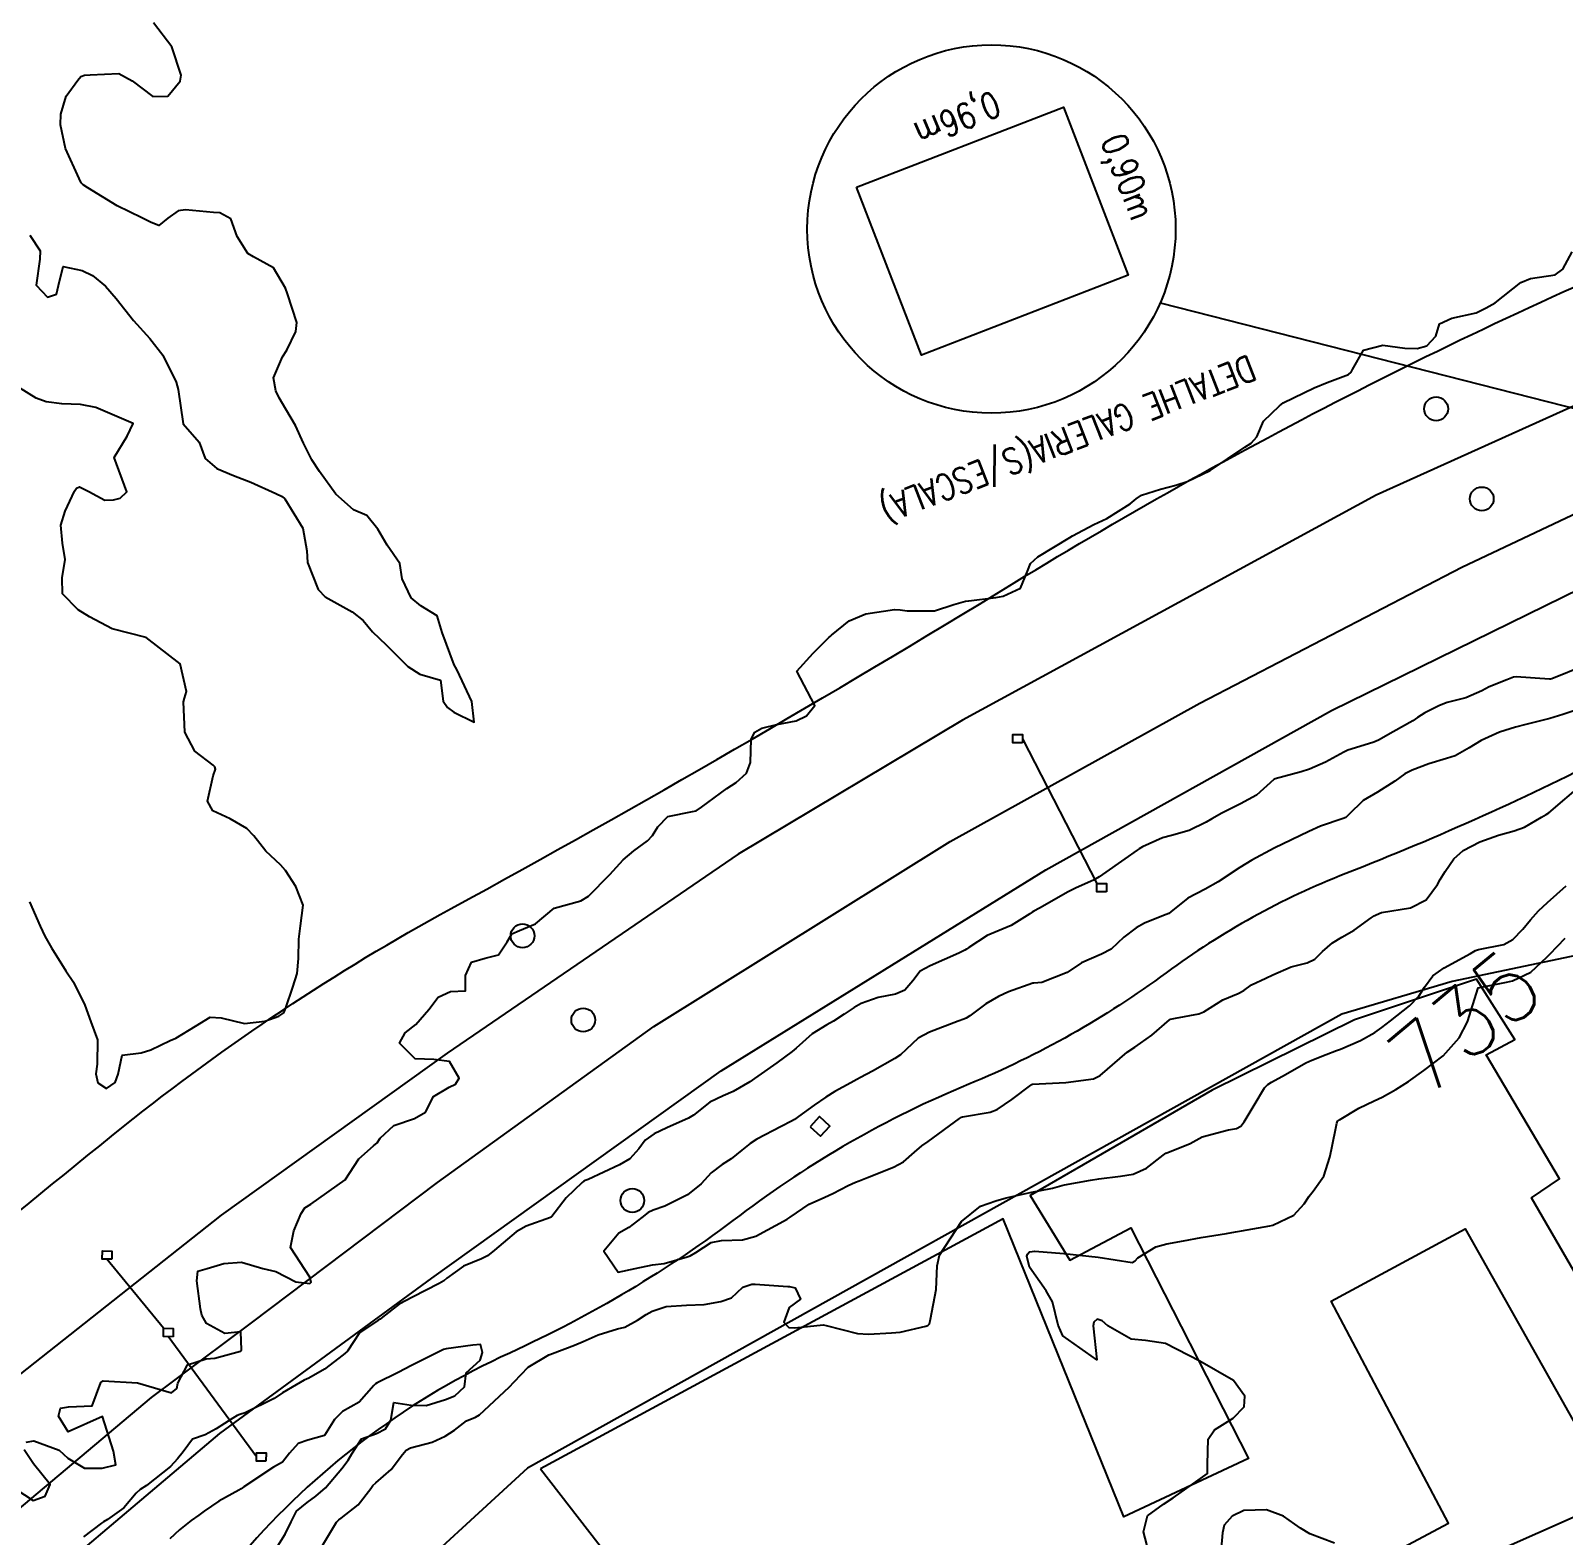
# Model space of a CAD drawing. Header units: metres. Extents: x 307586 to 320046, y 7427249 to 7434250.
# Drawn here: x 316232.5 to 316322, y 7432880.7 to 7432968.6 of the extents above; entities that cross this region are included whole.
import ezdxf
from ezdxf.enums import TextEntityAlignment as Align

# ---------------------------------------------------------------- set-up
doc = ezdxf.new("R2010")
doc.units = ezdxf.units.M
doc.header["$MEASUREMENT"] = 0
for name, color, linetype in [('Armario', 62, 'Continuous'), ('Cotas', 45, 'Continuous'), ('Curvas de Nivel 1m', 11, 'Continuous'), ('Curvas de Nivel 5m', 15, 'Continuous'), ('DETALHES', 45, 'Continuous'), ('Divisa', 42, 'FENCELINE2'), ('Edificações', 30, 'Continuous'), ('Hidrografia', 140, 'Continuous'), ('Linha Férrea', 20, 'Continuous'), ('Portico', 45, 'Continuous'), ('Postes', 20, 'Continuous'), ('TEXTO', 45, 'Continuous'), ('Vias Secundárias', 230, 'Continuous')]:
    doc.layers.add(name, color=color, linetype=linetype)
doc.styles.add('ROMANS', font='romans', dxfattribs={"height": 0.2})
doc.styles.add('Style-STANDARD', font='STANDARD.shx')
doc.linetypes.add('FENCELINE2', pattern='A,0.25,-0.1,[132,ltypeshp.shx,S=0.1,R=0,X=-0.1,Y=0],-0.1,1', length=1.45)

msp = doc.modelspace()

# ---------------------------------------------------------------- linework, layer by layer
at = {"layer": 'Armario'}
msp.add_lwpolyline([(316278.005, 7432904.575), (316278.611, 7432904.021), (316279.152, 7432904.613), (316278.545, 7432905.167)], close=True, dxfattribs=at)
at = {"layer": 'Curvas de Nivel 1m', "flags": 128}
for points, elevation in [([(316232.425, 7432956.629), (316233.047, 7432955.707), (316233.024, 7432955.233), (316232.813, 7432953.71), (316233.472, 7432953.003), (316233.995, 7432953.175), (316234.107, 7432953.694), (316234.386, 7432954.799), (316235.492, 7432954.567), (316236.091, 7432954.273), (316236.854, 7432953.659), (316237.472, 7432952.922), (316238.479, 7432951.64), (316239.442, 7432950.587), (316240.208, 7432949.622), (316240.984, 7432948.039), (316241.101, 7432947.613), (316241.383, 7432945.61), (316242.315, 7432944.538), (316242.678, 7432943.59), (316243.354, 7432942.997), (316244.319, 7432942.6), (316245.343, 7432942.209), (316246.79, 7432941.538), (316247.166, 7432941.367), (316247.33, 7432941.234), (316248.371, 7432939.519), (316248.605, 7432938.205), (316248.642, 7432937.516), (316249.267, 7432935.939), (316249.687, 7432935.506), (316251.254, 7432934.646), (316251.898, 7432934.129), (316252.448, 7432933.472), (316253.232, 7432932.702), (316254.512, 7432931.447), (316255.208, 7432930.997), (316256.422, 7432930.638), (316256.567, 7432929.419), (316256.818, 7432929.044), (316257.187, 7432928.783), (316258.383, 7432928.196), (316258.25, 7432929.399), (316257.395, 7432931.224), (316257.296, 7432931.409), (316257.215, 7432931.546), (316256.52, 7432933.421), (316256.222, 7432934.395), (316255.258, 7432934.983), (316254.709, 7432935.446), (316254.17, 7432936.555), (316254.037, 7432937.452), (316253.299, 7432938.534), (316252.763, 7432939.468), (316252.109, 7432940.266), (316251.324, 7432940.599), (316250.294, 7432941.5), (316249.353, 7432942.832), (316248.901, 7432943.515), (316248.407, 7432944.486), (316247.938, 7432945.524), (316247.392, 7432946.461), (316246.992, 7432947.129), (316246.802, 7432947.539), (316246.656, 7432948.3), (316247.182, 7432949.534), (316247.437, 7432949.92), (316247.974, 7432950.998), (316248.02, 7432951.524), (316247.478, 7432953.198), (316247.361, 7432953.532), (316246.665, 7432954.713), (316245.501, 7432955.359), (316245.17, 7432955.563), (316244.54, 7432956.543), (316244.168, 7432957.574), (316243.528, 7432957.923), (316243.161, 7432957.953), (316241.53, 7432958.104), (316241.091, 7432958.053), (316240.494, 7432957.62), (316239.959, 7432957.185), (316239.52, 7432957.362), (316238.979, 7432957.635), (316237.533, 7432958.347), (316235.825, 7432959.4), (316235.551, 7432959.575), (316235.441, 7432959.681), (316235.307, 7432959.931), (316234.511, 7432961.691), (316234.225, 7432963.062), (316234.243, 7432963.694), (316234.56, 7432964.744), (316235.239, 7432965.684), (316235.419, 7432965.888), (316235.626, 7432965.96), (316235.949, 7432965.998), (316237.627, 7432966.075), (316238.416, 7432965.642), (316239.614, 7432964.714), (316240.493, 7432964.742), (316241.207, 7432965.614), (316241.275, 7432965.965), (316240.73, 7432967.619), (316239.664, 7432969.018)], 733), ([(316232.215, 7432886.157), (316232.668, 7432886.242), (316234.138, 7432885.685), (316234.658, 7432885.234), (316235.633, 7432884.646), (316236.653, 7432884.648), (316237.463, 7432884.834), (316237.321, 7432885.643), (316236.683, 7432887.65), (316234.674, 7432886.771), (316234.111, 7432887.686), (316234.234, 7432888.14), (316234.691, 7432888.225), (316236.074, 7432888.278), (316236.587, 7432889.652), (316236.714, 7432889.75), (316238.713, 7432889.63), (316240.705, 7432889.05), (316241.016, 7432889.289), (316241.077, 7432889.596), (316241.643, 7432890.672), (316242.727, 7432891.029), (316243.229, 7432891.074), (316244.732, 7432891.48), (316244.796, 7432891.559), (316244.749, 7432892.609), (316243.814, 7432892.502), (316242.755, 7432893.082), (316242.481, 7432893.583), (316242.409, 7432893.941), (316242.189, 7432895.586), (316242.236, 7432896.138), (316242.79, 7432896.301), (316243.765, 7432896.598), (316244.8, 7432896.667), (316246.03, 7432896.306), (316246.792, 7432896.115), (316247.958, 7432895.518), (316248.782, 7432895.415), (316248.865, 7432895.509), (316248.787, 7432895.793), (316247.649, 7432897.522), (316247.853, 7432898.489), (316248.276, 7432899.516), (316248.5, 7432899.849), (316248.838, 7432900.053), (316250.853, 7432901.48), (316251.645, 7432902.699), (316252.507, 7432903.464), (316252.713, 7432903.634), (316252.888, 7432903.918), (316253.691, 7432904.656), (316254.899, 7432905.058), (316255.546, 7432905.43), (316256.001, 7432906.339), (316256.925, 7432906.892), (316257.281, 7432907.053), (316257.498, 7432907.404), (316256.943, 7432908.386), (316256.026, 7432908.506), (316254.944, 7432908.55), (316254.012, 7432909.449), (316254.341, 7432910.064), (316254.964, 7432910.541), (316255.742, 7432911.428), (316256.27, 7432912.135), (316256.989, 7432912.471), (316257.872, 7432912.519), (316257.872, 7432913.401), (316258.226, 7432914.182), (316259.013, 7432914.422), (316259.791, 7432914.606), (316260.298, 7432915.377), (316260.57, 7432915.834), (316261.033, 7432916.032), (316261.966, 7432916.429), (316263.053, 7432917.34), (316264.608, 7432917.774), (316265.06, 7432918.04), (316266.294, 7432919.302), (316267.082, 7432920.149), (316267.696, 7432920.675), (316268.493, 7432921.276), (316268.8, 7432921.571), (316269.105, 7432922.091), (316269.687, 7432922.692), (316271.119, 7432922.987), (316271.346, 7432923.02), (316271.657, 7432923.242), (316273.134, 7432924.319), (316273.675, 7432924.677), (316274.287, 7432925.209), (316274.515, 7432925.843), (316274.558, 7432927.206), (316274.77, 7432927.611), (316275.179, 7432927.839), (316276.048, 7432928.053), (316277.184, 7432928.274), (316277.793, 7432928.558), (316278.264, 7432929.159), (316277.213, 7432931.17), (316278.171, 7432932.219), (316279.103, 7432933.151), (316279.179, 7432933.215), (316279.244, 7432933.278), (316280.274, 7432934.118), (316281.257, 7432934.525), (316282.926, 7432934.772), (316283.26, 7432934.761), (316283.657, 7432934.698), (316285.259, 7432934.705), (316286.383, 7432935.063), (316287.061, 7432935.258), (316287.266, 7432935.284), (316288.832, 7432935.472), (316289.271, 7432935.558), (316290.272, 7432936.026), (316290.699, 7432937.016), (316290.856, 7432937.456), (316291.301, 7432937.85), (316293.171, 7432938.982), (316293.314, 7432939.07), (316294.555, 7432939.734), (316295.324, 7432940.095), (316296.685, 7432940.94), (316297.03, 7432941.242), (316297.341, 7432941.442), (316298.46, 7432941.805), (316299.35, 7432942.029), (316300.004, 7432942.252), (316301.363, 7432942.89), (316303.377, 7432944.249), (316303.755, 7432944.48), (316304.083, 7432944.853), (316304.478, 7432945.768), (316305.41, 7432946.671), (316305.5, 7432946.751), (316305.617, 7432946.837), (316307.422, 7432947.711), (316308.192, 7432948.035), (316309.43, 7432948.492), (316309.593, 7432948.626), (316309.67, 7432948.788), (316310.309, 7432949.917), (316311.447, 7432950.212), (316312.728, 7432950.027), (316313.452, 7432950.018), (316314.016, 7432950.172), (316314.535, 7432950.729), (316314.753, 7432951.445), (316315.473, 7432951.774), (316316.879, 7432952.101), (316317.48, 7432952.377), (316317.994, 7432952.685), (316319.495, 7432953.864), (316320.064, 7432954.097), (316321.5, 7432954.319), (316321.95, 7432954.643), (316322.501, 7432955.653)], 734), ([(316232.418, 7432917.706), (316233.029, 7432916.277), (316233.304, 7432915.697), (316233.69, 7432915.02), (316234.534, 7432913.685), (316234.993, 7432913.021), (316235.648, 7432911.67), (316236, 7432910.701), (316236.39, 7432909.658), (316236.366, 7432908.224), (316236.286, 7432907.66), (316236.406, 7432907.146), (316236.914, 7432906.799), (316237.413, 7432907.15), (316237.595, 7432907.643), (316237.827, 7432908.754), (316238.942, 7432908.9), (316239.497, 7432909.069), (316240.637, 7432909.605), (316240.954, 7432909.745), (316242.108, 7432910.442), (316242.967, 7432910.976), (316243.605, 7432910.935), (316244.963, 7432910.596), (316246.155, 7432910.733), (316246.968, 7432911.024), (316247.266, 7432911.231), (316247.388, 7432911.526), (316247.788, 7432912.725), (316248.035, 7432913.52), (316248.131, 7432914.399), (316248.147, 7432915.519), (316248.245, 7432916.304), (316248.392, 7432917.517), (316247.976, 7432918.608), (316247.359, 7432919.527), (316247.076, 7432919.869), (316246.205, 7432920.664), (316245.516, 7432921.554), (316245.099, 7432921.992), (316244.126, 7432922.551), (316243.115, 7432923.025), (316242.813, 7432923.585), (316243.138, 7432925.061), (316243.271, 7432925.449), (316243.242, 7432925.579), (316243.144, 7432925.687), (316242.067, 7432926.511), (316241.491, 7432927.605), (316241.41, 7432929.386), (316241.463, 7432929.606), (316241.585, 7432929.992), (316241.213, 7432931.61), (316239.235, 7432933.13), (316237.243, 7432933.65), (316235.921, 7432934.341), (316235.254, 7432934.763), (316234.343, 7432935.689), (316234.331, 7432936.63), (316234.506, 7432937.688), (316234.338, 7432938.649), (316234.239, 7432939.691), (316234.504, 7432940.506), (316235.044, 7432941.683), (316235.158, 7432941.859), (316235.337, 7432941.934), (316235.879, 7432941.672), (316236.817, 7432941.147), (316237.328, 7432941.172), (316237.707, 7432941.268), (316238.097, 7432941.642), (316237.363, 7432943.65), (316238.125, 7432944.893), (316238.46, 7432945.639), (316237.387, 7432946.098), (316236.282, 7432946.557), (316235.394, 7432946.751), (316234.306, 7432946.778), (316233.395, 7432946.9), (316232.796, 7432947.108), (316231.839, 7432947.723)], 733), ([(316323.232, 7432931.508), (316321.303, 7432930.728), (316321.224, 7432930.71), (316321.168, 7432930.706), (316319.225, 7432930.852), (316319.07, 7432930.826), (316318.671, 7432930.676), (316317.648, 7432930.255), (316317.213, 7432930.03), (316316.29, 7432929.621), (316315.202, 7432929.335), (316314.75, 7432929.174), (316313.888, 7432928.733), (316313.468, 7432928.459), (316313.188, 7432928.266), (316312.05, 7432927.625), (316311.177, 7432927.153), (316310.914, 7432927.035), (316310.086, 7432926.781), (316309.404, 7432926.553), (316309.168, 7432926.442), (316308.095, 7432925.864), (316307.153, 7432925.452), (316306.67, 7432925.297), (316305.144, 7432924.886), (316305.113, 7432924.871), (316305.078, 7432924.841), (316304.058, 7432923.926), (316303.129, 7432923.433), (316302.035, 7432922.876), (316301.451, 7432922.552), (316301.115, 7432922.36), (316300.139, 7432921.868), (316299.103, 7432921.575), (316298.573, 7432921.443), (316297.398, 7432920.927), (316297.211, 7432920.81), (316297.091, 7432920.721), (316296.371, 7432920.226), (316295.076, 7432919.304), (316294.873, 7432919.164), (316294.537, 7432918.965), (316293.529, 7432918.515), (316293.066, 7432918.299), (316291.381, 7432917.33), (316291.054, 7432917.158), (316290.958, 7432917.106), (316290.826, 7432917.012), (316289.732, 7432916.334), (316289.038, 7432916.033), (316288.328, 7432915.742), (316287.258, 7432915.048), (316287.125, 7432914.946), (316287.021, 7432914.885), (316286.681, 7432914.716), (316285.012, 7432913.974), (316284.432, 7432913.662), (316283.987, 7432913.09), (316283.533, 7432912.556), (316282.991, 7432912.323), (316281.976, 7432912.127), (316280.982, 7432911.765), (316280.576, 7432911.537), (316279.975, 7432911.14), (316279.366, 7432910.749), (316278.967, 7432910.533), (316278.116, 7432910.004), (316277.178, 7432909.168), (316277.062, 7432909.059), (316276.951, 7432908.97), (316276.062, 7432908.301), (316274.936, 7432907.531), (316274.742, 7432907.395), (316274.474, 7432907.205), (316273.51, 7432906.628), (316272.92, 7432906.372), (316272.137, 7432906.009), (316271.18, 7432905.246), (316270.901, 7432905.072), (316269.637, 7432904.521), (316268.892, 7432904.162), (316268.373, 7432903.79), (316267.987, 7432903.279), (316267.461, 7432902.697), (316266.869, 7432902.346), (316265.041, 7432901.502), (316264.855, 7432901.434), (316264.775, 7432901.4), (316264.68, 7432901.322), (316263.748, 7432900.426), (316262.918, 7432899.339), (316262.876, 7432899.296), (316262.832, 7432899.276), (316261.408, 7432898.774), (316260.824, 7432898.432), (316259.567, 7432897.379), (316259.149, 7432897.043), (316258.805, 7432896.868), (316257.755, 7432896.444), (316256.788, 7432895.729), (316256.611, 7432895.587), (316256.334, 7432895.417), (316254.775, 7432894.629), (316254.002, 7432894.216), (316253.033, 7432893.457), (316252.882, 7432893.338), (316252.76, 7432893.267), (316251.677, 7432892.542), (316250.984, 7432891.477), (316250.854, 7432891.357), (316250.731, 7432891.266), (316249.645, 7432890.419), (316248.717, 7432889.9), (316248.456, 7432889.772), (316247.986, 7432889.517), (316247.192, 7432889.042), (316246.705, 7432888.712), (316245.011, 7432887.87), (316244.695, 7432887.777), (316244.545, 7432887.711), (316244.295, 7432887.564), (316243.319, 7432886.931), (316242.673, 7432886.596), (316241.925, 7432886.333), (316241.384, 7432885.593), (316241.063, 7432885.192), (316240.654, 7432884.737), (316239.252, 7432883.621), (316238.875, 7432883.391), (316238.636, 7432883.18), (316237.93, 7432882.33), (316236.978, 7432881.646), (316236.745, 7432881.515), (316236.611, 7432881.429), (316235.566, 7432880.629)], 734), ([(316322.876, 7432928.947), (316321.944, 7432928.639), (316321.19, 7432928.404), (316319.796, 7432928.055), (316319.185, 7432927.909), (316318.242, 7432927.62), (316317.177, 7432927.128), (316316.481, 7432926.7), (316315.655, 7432926.223), (316315.163, 7432926.068), (316314.129, 7432925.759), (316313.153, 7432925.391), (316312.714, 7432925.182), (316312.135, 7432924.755), (316311.136, 7432924.112), (316310.29, 7432923.62), (316309.442, 7432922.787), (316309.278, 7432922.632), (316309.121, 7432922.566), (316307.797, 7432922.123), (316307.113, 7432921.821), (316305.093, 7432920.84), (316303.795, 7432920.144), (316303.082, 7432919.72), (316301.83, 7432918.879), (316301.069, 7432918.451), (316300.048, 7432917.915), (316299.055, 7432917.123), (316298.934, 7432917.031), (316298.622, 7432916.914), (316297.517, 7432916.455), (316297.042, 7432916.187), (316296.324, 7432915.65), (316295.567, 7432914.952), (316295.02, 7432914.655), (316293.846, 7432914.14), (316293.009, 7432913.58), (316291.522, 7432913.002), (316291.056, 7432912.956), (316291.002, 7432912.949), (316289.575, 7432912.443), (316288.99, 7432912.186), (316288.262, 7432911.759), (316287.315, 7432911.047), (316287.106, 7432910.914), (316286.971, 7432910.854), (316286.645, 7432910.73), (316284.963, 7432910.089), (316284.3, 7432909.746), (316283.611, 7432909.093), (316283.277, 7432908.769), (316282.948, 7432908.56), (316281.636, 7432907.816), (316280.936, 7432907.448), (316280.73, 7432907.337), (316280.367, 7432907.136), (316279.439, 7432906.631), (316278.92, 7432906.305), (316278.232, 7432905.837), (316277.327, 7432905.166), (316277.078, 7432904.991), (316276.9, 7432904.896), (316276.307, 7432904.589), (316274.889, 7432903.851), (316274.49, 7432903.601), (316274.008, 7432903.209), (316273.383, 7432902.707), (316272.87, 7432902.371), (316272.213, 7432901.879), (316271.638, 7432901.238), (316270.846, 7432900.596), (316269.521, 7432899.945), (316268.837, 7432899.703), (316268.538, 7432899.571), (316268.169, 7432899.277), (316267.419, 7432898.692), (316266.824, 7432898.371), (316265.943, 7432897.303), (316266.795, 7432896.083), (316267.777, 7432896.301), (316268.802, 7432896.51), (316269.471, 7432896.592), (316270.809, 7432896.978), (316271, 7432897.048), (316271.315, 7432897.235), (316272.223, 7432897.821), (316272.82, 7432897.928), (316274.051, 7432897.978), (316274.823, 7432898.19), (316276.659, 7432899.173), (316276.834, 7432899.288), (316277.95, 7432900.051), (316278.846, 7432900.467), (316279.321, 7432900.673), (316280.216, 7432901.136), (316280.644, 7432901.344), (316280.857, 7432901.424), (316281.352, 7432901.615), (316282.87, 7432902.224), (316283.45, 7432902.518), (316284.093, 7432903.088), (316284.516, 7432903.454), (316284.889, 7432903.722), (316286.726, 7432905.053), (316286.831, 7432905.125), (316286.904, 7432905.146), (316288.518, 7432905.425), (316288.911, 7432905.589), (316289.768, 7432906.174), (316290.875, 7432907.011), (316290.913, 7432907.031), (316290.933, 7432907.04), (316290.982, 7432907.058), (316292.935, 7432907.164), (316294.537, 7432907.364), (316294.939, 7432907.561), (316296.507, 7432908.937), (316296.956, 7432909.223), (316297.954, 7432909.929), (316298.972, 7432910.81), (316299.033, 7432910.848), (316299.332, 7432910.906), (316300.695, 7432911.175), (316300.979, 7432911.288), (316302.104, 7432911.987), (316302.998, 7432912.353), (316303.319, 7432912.537), (316303.773, 7432912.852), (316304.604, 7432913.247), (316305.009, 7432913.44), (316306.092, 7432913.902), (316307.016, 7432914.14), (316307.46, 7432914.365), (316307.908, 7432914.801), (316308.506, 7432915.32), (316309.036, 7432915.652), (316309.764, 7432916.061), (316310.75, 7432916.773), (316310.934, 7432916.892), (316311.055, 7432916.953), (316311.366, 7432917.075), (316313.059, 7432917.349), (316313.975, 7432917.82), (316314.627, 7432918.724), (316314.792, 7432919.008), (316315.084, 7432919.484), (316315.589, 7432920.219), (316316.122, 7432920.705), (316317.108, 7432921.206), (316318.2, 7432921.592), (316319.115, 7432921.849), (316319.719, 7432922.062), (316320.696, 7432922.654), (316320.976, 7432922.8), (316321.125, 7432922.893), (316323.143, 7432924.62)], 733), ([(316249.158, 7432879.502), (316249.931, 7432880.815), (316250.346, 7432881.484), (316250.472, 7432881.625), (316250.617, 7432881.728), (316251.603, 7432882.495), (316252.345, 7432883.463), (316252.469, 7432883.637), (316252.646, 7432883.796), (316253.54, 7432884.565), (316254.187, 7432885.445), (316254.408, 7432885.702), (316254.669, 7432885.834), (316255.929, 7432886.166), (316256.679, 7432886.515), (316257.225, 7432886.865), (316257.934, 7432887.398), (316258.459, 7432887.629), (316258.697, 7432887.765), (316260.425, 7432889.364), (316260.716, 7432889.692), (316261.533, 7432890.543), (316262.732, 7432891.258), (316262.79, 7432891.281), (316262.954, 7432891.338), (316264.242, 7432891.823), (316264.744, 7432892.042), (316265.624, 7432892.433), (316266.755, 7432892.77), (316267.171, 7432892.872), (316267.912, 7432893.279), (316268.427, 7432893.613), (316268.768, 7432893.807), (316269.597, 7432894.084), (316270.772, 7432894.158), (316271.802, 7432894.201), (316272.774, 7432894.365), (316273.409, 7432894.582), (316274.063, 7432895.207), (316274.6, 7432895.388), (316274.786, 7432895.393), (316276.704, 7432895.251), (316276.784, 7432895.246), (316277.114, 7432895.167), (316277.431, 7432894.509), (316276.772, 7432894.029), (316276.453, 7432893.175), (316276.758, 7432892.848), (316277.099, 7432892.826), (316278.761, 7432893.005), (316278.932, 7432892.976), (316280.754, 7432892.499), (316281.398, 7432892.469), (316282.755, 7432892.548), (316283.262, 7432892.588), (316284.761, 7432892.933), (316284.868, 7432892.972), (316284.966, 7432893.077), (316285.034, 7432893.344), (316285.364, 7432895.071), (316285.412, 7432896.462), (316285.559, 7432897.069), (316286.833, 7432899.05), (316287.95, 7432899.931), (316288.845, 7432900.255), (316289.438, 7432900.433), (316290.85, 7432900.742), (316292.147, 7432900.991), (316292.69, 7432901.148), (316292.856, 7432901.191), (316294.364, 7432901.461), (316294.862, 7432901.538), (316296.123, 7432901.682), (316296.866, 7432901.814), (316297.634, 7432902.16), (316298.604, 7432902.913), (316298.764, 7432903.031), (316298.885, 7432903.078), (316300.182, 7432903.605), (316300.894, 7432903.982), (316302.432, 7432904.401), (316302.899, 7432904.48), (316303.148, 7432904.61), (316303.347, 7432904.856), (316303.923, 7432905.845), (316304.519, 7432906.844), (316304.727, 7432907.05), (316304.936, 7432907.175), (316305.748, 7432907.635), (316306.948, 7432908.309), (316307.288, 7432908.468), (316308.137, 7432908.798), (316308.725, 7432909.023), (316308.958, 7432909.105), (316310.131, 7432909.613), (316310.972, 7432910.074), (316311.379, 7432910.361), (316311.88, 7432910.757), (316312.992, 7432911.636), (316313.539, 7432912.193), (316313.865, 7432912.731), (316314.353, 7432913.383), (316315.014, 7432913.848), (316316.55, 7432914.697), (316316.848, 7432914.87), (316317.027, 7432914.931), (316318.498, 7432915.209), (316319.035, 7432915.506), (316319.604, 7432916.105), (316320.07, 7432916.66), (316320.529, 7432917.184), (316321.063, 7432917.66), (316322.146, 7432918.634)], 734), ([(316246.593, 7432879.574), (316247.348, 7432880.781), (316247.687, 7432881.519), (316248.009, 7432882.13), (316248.63, 7432882.638), (316249.139, 7432882.999), (316249.697, 7432883.494), (316250.654, 7432884.625), (316251.019, 7432885.117), (316251.232, 7432885.474), (316251.793, 7432886.352), (316252.681, 7432886.662), (316253.202, 7432886.938), (316253.512, 7432887.452), (316253.685, 7432888.468), (316254.702, 7432888.33), (316255.578, 7432888.303), (316256.705, 7432888.648), (316257.246, 7432888.866), (316257.806, 7432889.399), (316257.912, 7432890.208), (316258.728, 7432890.948), (316258.873, 7432891.388), (316258.74, 7432891.856), (316258.304, 7432891.83), (316256.736, 7432891.604), (316256.582, 7432891.566), (316256.282, 7432891.417), (316254.725, 7432890.63), (316253.946, 7432890.222), (316252.714, 7432889.618), (316252.616, 7432889.559), (316252.524, 7432889.462), (316251.671, 7432888.503), (316250.698, 7432887.958), (316250.223, 7432887.487), (316249.634, 7432886.541), (316248.674, 7432886.279), (316248.111, 7432886.076), (316247.596, 7432885.521), (316247.195, 7432884.987), (316246.655, 7432884.696), (316244.924, 7432883.556), (316244.771, 7432883.428), (316244.64, 7432883.358), (316243.477, 7432882.725), (316242.621, 7432882.125), (316242.301, 7432881.899), (316241.863, 7432881.587), (316241.164, 7432881.038), (316240.602, 7432880.526)], 733), ([(316231.162, 7432883.715), (316232.629, 7432882.764), (316233.327, 7432882.999), (316233.612, 7432883.69), (316232.655, 7432884.89), (316232.098, 7432885.706)], 734)]:
    msp.add_lwpolyline(points, dxfattribs=dict(at, elevation=elevation))
at = {"layer": 'Curvas de Nivel 5m', "elevation": 735, "flags": 128}
for points in [[(316297.78, 7432879.744), (316297.471, 7432880.922), (316297.688, 7432881.864), (316298.639, 7432882.539), (316299.191, 7432882.902), (316300.653, 7432883.934), (316301.201, 7432884.331), (316301.21, 7432884.875), (316301.231, 7432886.329), (316301.617, 7432886.871), (316302.7, 7432887.57), (316303.346, 7432888.215), (316303.373, 7432888.853), (316302.726, 7432889.762), (316300.743, 7432890.89), (316298.753, 7432891.919), (316297.574, 7432892.102), (316296.752, 7432892.18), (316295.39, 7432892.951), (316295.058, 7432893.248), (316294.767, 7432893.342), (316294.563, 7432893.164), (316294.519, 7432892.962), (316294.733, 7432890.96), (316292.754, 7432892.365), (316292.486, 7432892.984), (316292.146, 7432894.358), (316291.783, 7432894.995), (316290.803, 7432896.378), (316290.657, 7432897.012), (316290.682, 7432897.144), (316290.816, 7432897.275), (316291.126, 7432897.315), (316292.815, 7432897.173), (316294.813, 7432896.96), (316296.809, 7432896.654), (316296.985, 7432896.754), (316297.142, 7432896.927), (316298.176, 7432897.56), (316298.821, 7432897.743), (316299.806, 7432897.917), (316300.825, 7432898.102), (316302.311, 7432898.351), (316302.829, 7432898.437), (316303.187, 7432898.499), (316304.832, 7432898.793), (316305.014, 7432898.837), (316306.244, 7432899.417), (316306.852, 7432900.08), (316307.138, 7432900.528), (316307.373, 7432900.805), (316307.987, 7432901.683), (316308.346, 7432902.795), (316308.44, 7432903.242), (316308.743, 7432904.792), (316308.799, 7432904.897), (316308.906, 7432904.979), (316310.043, 7432905.651), (316310.923, 7432906.08), (316311.39, 7432906.299), (316312.2, 7432906.751), (316312.938, 7432907.217), (316313.825, 7432907.85), (316314.953, 7432908.72), (316315.899, 7432909.776), (316316.389, 7432910.699), (316317.003, 7432912.69), (316318.659, 7432913.021), (316319.007, 7432913.099), (316320.074, 7432913.598), (316321.021, 7432914.469), (316321.197, 7432914.647), (316322.094, 7432915.577)], [(316308.615, 7432880.272), (316307.167, 7432880.805), (316306.626, 7432881.146), (316305.639, 7432881.831), (316304.637, 7432882.209), (316303.313, 7432882.176), (316302.633, 7432881.847), (316302.178, 7432881.314), (316302.082, 7432880.865), (316301.954, 7432879.515)]]:
    msp.add_lwpolyline(points, dxfattribs=at)
at = {"layer": 'DETALHES'}
msp.add_lwpolyline([(316280.706, 7432959.438), (316292.791, 7432964.102), (316296.577, 7432954.291), (316284.492, 7432949.628)], close=True, dxfattribs=at)
msp.add_circle((316288.585, 7432956.985), 10.753, dxfattribs=at)
at = {"layer": 'Divisa'}
msp.add_lwpolyline([(316464.936, 7432963.066), (316464.772, 7432959.195), (316451.713, 7432957.656), (316436.318, 7432955.788), (316395.313, 7432939.634), (316368.314, 7432930.255), (316323.553, 7432914.739), (316315.483, 7432913.062), (316309.046, 7432911.154), (316261.496, 7432884.643), (316253.147, 7432876.984), (316210.75, 7432836.508), (316191.175, 7432816.825), (316176.414, 7432801.65)], dxfattribs=at)
msp.add_lwpolyline([(315852.12, 7432646.18), (315869.603, 7432650.908), (315896.157, 7432657.646), (315924.199, 7432670.128), (315941.231, 7432675.882), (315942.003, 7432673.598), (315960.832, 7432684.881), (315981.847, 7432694.744), (316000.39, 7432704.456), (316020.923, 7432716.48), (316052.538, 7432737.806), (316058.923, 7432742.981), (316062.103, 7432741.834), (316070.992, 7432748.249, -0.015068), (316101.003, 7432775.745, 0.018362), (316133.876, 7432806.264, 0.023162), (316155.864, 7432830.371, -0.05537), (316200.057, 7432872.967, 0.017069), (316216.171, 7432886.281, -0.012375), (316237.904, 7432904.583, -0.043956), (316257.027, 7432917.312, 0.012411), (316289.909, 7432936.327, -0.040474), (316332.232, 7432957.729, -0.020004)], format="xyb", dxfattribs=at)
at = {"layer": 'Edificações'}
msp.add_lwpolyline([(316262.245, 7432884.596), (316278.523, 7432863.608), (316300.196, 7432872.652), (316308.126, 7432876.596), (316307.887, 7432877.504), (316315.274, 7432881.44), (316308.426, 7432894.399), (316316.237, 7432898.623), (316323.848, 7432885.107), (316327.729, 7432887.293), (316320.116, 7432900.433), (316321.758, 7432901.526), (316317.479, 7432908.78), (316319.154, 7432909.661), (316316.907, 7432913.183), (316309.785, 7432910.815), (316301.473, 7432906.708), (316290.84, 7432900.557), (316293.165, 7432896.782), (316296.72, 7432898.667), (316303.588, 7432885.202), (316296.316, 7432881.803), (316289.266, 7432899.201)], close=True, dxfattribs=at)
at = {"layer": 'Hidrografia'}
msp.add_lwpolyline([(316345.257, 7432937.008), (316332.874, 7432930.454), (316325.127, 7432926.488, -0.025186), (316309.274, 7432919.354, 0.066112), (316298.793, 7432913.567, -0.061378), (316287.259, 7432907.055, 0.06464), (316273.883, 7432899.389, -0.055444), (316260.461, 7432891.366, 0.105222), (316245.3, 7432880.133, -0.033115), (316226.688, 7432861.68, 0.016611), (316213.98, 7432849.885, -0.013931), (316202.488, 7432839.104, 0.030397), (316184.194, 7432820.773, -0.018693), (316160.439, 7432795.829, -0.015486), (316153.15, 7432789.154, 0.325723), (316151.008, 7432780.026, 0.663463)], format="xyb", dxfattribs=at)
at = {"layer": 'Linha Férrea'}
for points in [[(316342.22, 7432955.498), (316311.049, 7432941.455), (316286.902, 7432928.308), (316273.795, 7432920.483), (316256.799, 7432908.873), (316243.605, 7432899.423), (316231.43, 7432889.776), (316220.993, 7432880.556), (316207.794, 7432868.899), (316190.808, 7432852.098), (316168.614, 7432831.449), (316153.783, 7432816.057), (316137.164, 7432799.204)], [(316140.811, 7432794.535), (316157.731, 7432811.779), (316173.219, 7432827.714), (316193.132, 7432846.008), (316208.497, 7432861.439), (316224.562, 7432876.2), (316239.535, 7432888.776), (316245.387, 7432893.128), (316256.246, 7432901.311), (316268.869, 7432910.424), (316286.183, 7432921.221), (316300.76, 7432929.3), (316316.054, 7432937.242), (316335.691, 7432946.529)], [(316142.456, 7432790.468), (316161.934, 7432810.012), (316181.915, 7432830.855), (316202.435, 7432850.064), (316215.787, 7432862.98), (316229.211, 7432874.562), (316243.52, 7432886.661), (316255.916, 7432895.743), (316272.806, 7432907.838), (316291.77, 7432919.575), (316308.446, 7432928.879), (316332.356, 7432940.606)]]:
    msp.add_lwpolyline(points, dxfattribs=at)
at = {"layer": 'Portico'}
for points in [[(316290.392, 7432926.986), (316289.836, 7432926.994), (316289.843, 7432927.477), (316290.399, 7432927.469)], [(316295.294, 7432918.288), (316294.738, 7432918.295), (316294.745, 7432918.778), (316295.301, 7432918.771)], [(316237.218, 7432896.837), (316236.662, 7432896.845), (316236.669, 7432897.328), (316237.225, 7432897.32)], [(316240.795, 7432892.317), (316240.24, 7432892.324), (316240.246, 7432892.807), (316240.802, 7432892.8)], [(316246.221, 7432885.049), (316245.665, 7432885.057), (316245.672, 7432885.539), (316246.228, 7432885.532)]]:
    msp.add_lwpolyline(points, close=True, dxfattribs=at)
for points in [[(316290.395, 7432927.228), (316294.745, 7432918.778)], [(316240.246, 7432892.807), (316236.94, 7432896.841)], [(316245.669, 7432885.298), (316240.518, 7432892.321)]]:
    msp.add_lwpolyline(points, dxfattribs=at)
at = {"layer": 'Postes'}
for centre in [(316314.55, 7432946.489), (316317.216, 7432941.231), (316261.206, 7432915.724), (316264.75, 7432910.808), (316267.614, 7432900.27)]:
    msp.add_circle(centre, 0.694, dxfattribs=at)
at = {"layer": 'TEXTO'}
msp.add_line((316298.434, 7432952.669), (316345.549, 7432940.653), dxfattribs=at)
at = {"layer": 'Vias Secundárias'}
for points in [[(316296.459, 7432820.616), (316277.683, 7432849.221, -0.082743), (316275.88, 7432853.304, -0.191161), (316276.674, 7432859.515, -0.150779), (316280.379, 7432863.084), (316322.73, 7432881.864), (316339.232, 7432889.321), (316359.445, 7432897.238), (316379.923, 7432905.316), (316398.571, 7432912.762), (316408.79, 7432918.035), (316428.478, 7432930.737), (316457.078, 7432948.442, -0.020053), (316468.332, 7432954.8, -0.039905), (316476.454, 7432958.18, -0.093022), (316487.101, 7432959.562, -0.019695), (316499.611, 7432958.359), (316541.556, 7432953.643), (316556.345, 7432951.442, -0.062211), (316572.468, 7432946.946, -0.002685), (316580.603, 7432943.491, 0.025707), (316584.439, 7432942.067, 0.018056)], [(316296.459, 7432820.616), (316277.683, 7432849.221, -0.082743), (316275.88, 7432853.304, -0.191161), (316276.674, 7432859.515, -0.150779), (316280.379, 7432863.084), (316322.73, 7432881.864), (316339.232, 7432889.321), (316359.445, 7432897.238), (316379.923, 7432905.316), (316398.571, 7432912.762), (316408.79, 7432918.035), (316428.478, 7432930.737), (316457.078, 7432948.442, -0.020053), (316468.332, 7432954.8, -0.039905), (316476.454, 7432958.18, -0.093022), (316487.101, 7432959.562, -0.019695), (316499.611, 7432958.359), (316541.556, 7432953.643), (316556.345, 7432951.442, -0.062211), (316572.468, 7432946.946, -0.002685), (316580.603, 7432943.491, 0.025707), (316584.439, 7432942.067, 0.018056)], [(316302.243, 7432823.748), (316281.938, 7432852.964, -0.273212), (316282.994, 7432857.182, -0.099642), (316289.438, 7432861.529, 0.012166), (316318.59, 7432874.519, -0.005488), (316347.634, 7432887.928, -0.028972), (316381.225, 7432900.711, 0.034345), (316401.178, 7432908.55, 0.040622), (316414.851, 7432916.455), (316445.83, 7432937.897), (316468.042, 7432951.557, -0.074414), (316471.787, 7432953.459, -0.099948), (316489.939, 7432955.691, -0.014961), (316531.016, 7432951.288, -0.021373), (316546.614, 7432948.458), (316562.328, 7432944.907), (316571.4, 7432941.421), (316573.897, 7432940.437, -0.215713), (316576.315, 7432937.776, -0.14318)], [(316302.243, 7432823.748), (316281.938, 7432852.964, -0.273212), (316282.994, 7432857.182, -0.099642), (316289.438, 7432861.529, 0.012166), (316318.59, 7432874.519, -0.005488), (316347.634, 7432887.928, -0.028972), (316381.225, 7432900.711, 0.034345), (316401.178, 7432908.55, 0.040622), (316414.851, 7432916.455), (316445.83, 7432937.897), (316468.042, 7432951.557, -0.074414), (316471.787, 7432953.459, -0.099948), (316489.939, 7432955.691, -0.014961), (316531.016, 7432951.288, -0.021373), (316546.614, 7432948.458), (316562.328, 7432944.907), (316571.4, 7432941.421), (316573.897, 7432940.437, -0.215713), (316576.315, 7432937.776, -0.14318)]]:
    msp.add_lwpolyline(points, format="xyb", dxfattribs=at)

# ---------------------------------------------------------------- texts
at = {"layer": 'Cotas', "style": 'Style-STANDARD'}
msp.add_text('735', height=4, rotation=39.81725, dxfattribs=at).set_placement((316316.241, 7432910.696, 735), align=Align.MIDDLE_CENTER)
at = {"layer": 'DETALHES', "style": 'ROMANS', "width": 0.8}
for s, rotation, p in [('0,96m', 202.68852, (316288.695, 7432965.075)), ('0,90m', 291.16488, (316294.949, 7432962.164)), ('DETALHE GALERIA(S/ESCALA)', 201.33035, (316303.63, 7432949.66))]:
    msp.add_text(s, height=1.5, rotation=rotation, dxfattribs=at).set_placement(p)

doc.saveas('drawing.dxf')
